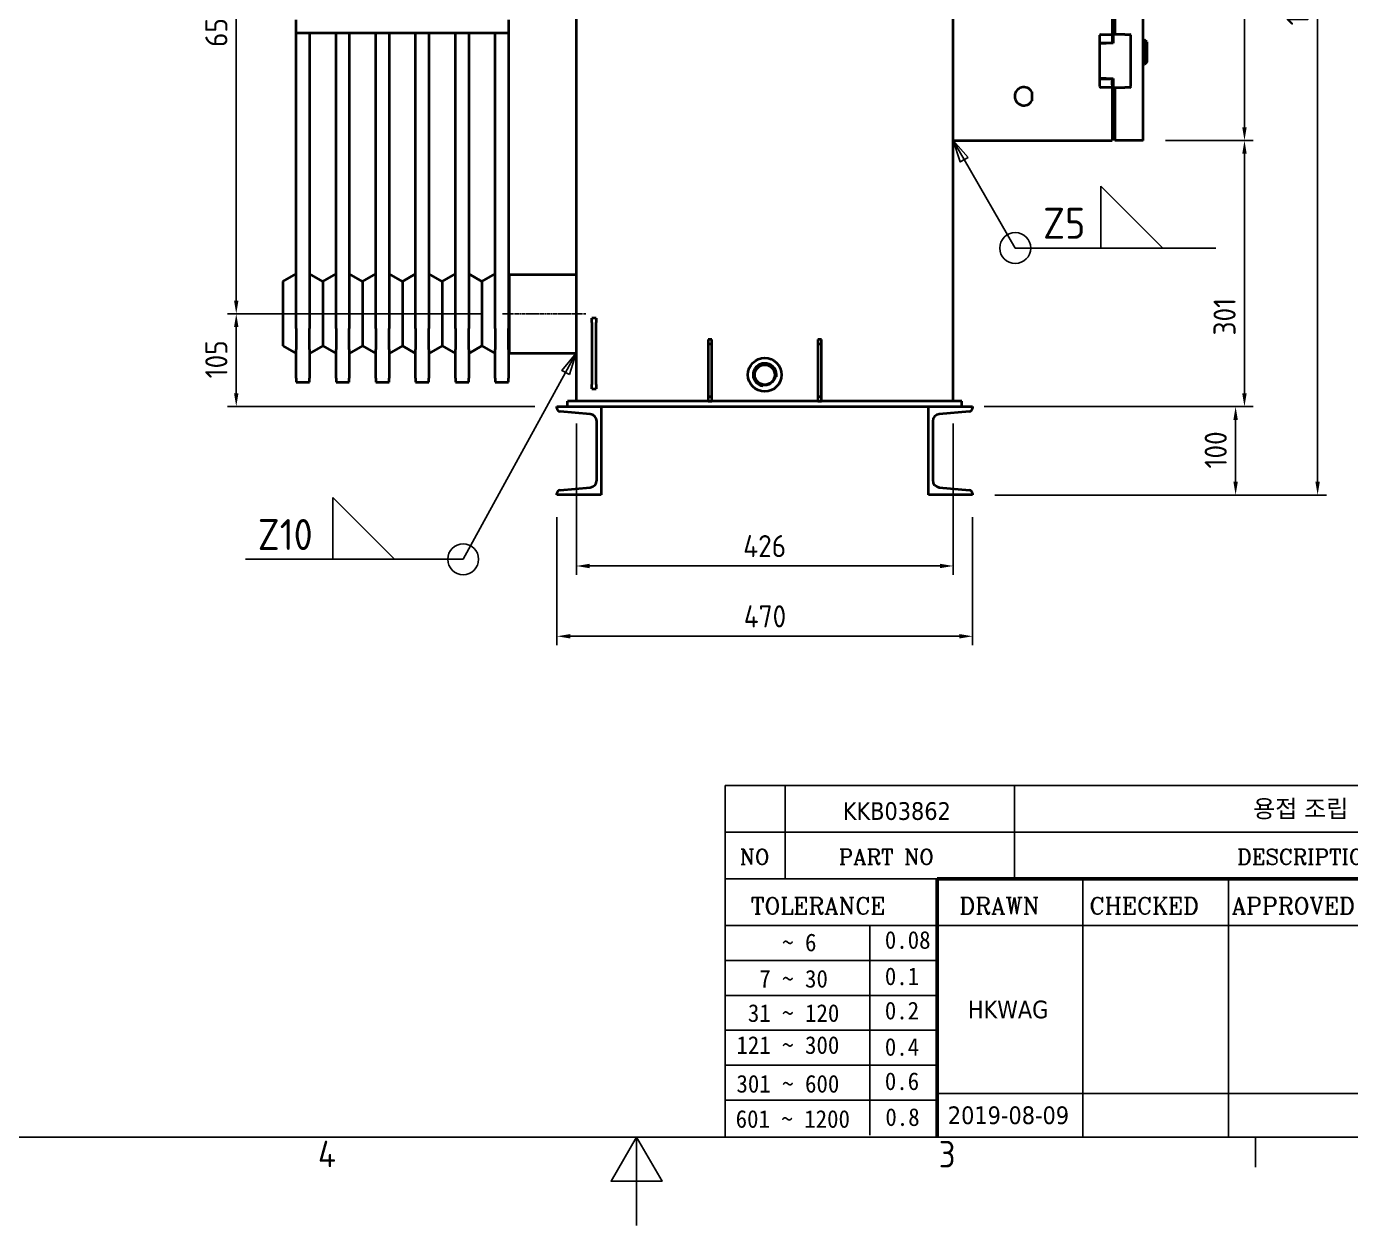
# Model space of a CAD drawing. Header units: millimetres. Extents: x 0 to 4200, y 0 to 2970.
# Drawn here: x 1410 to 2907, y 0 to 1356 of the extents above; entities that cross this region are included whole.
import ezdxf
from ezdxf.enums import TextEntityAlignment as Align

# ---------------------------------------------------------------- set-up
doc = ezdxf.new("R2010")
doc.units = ezdxf.units.MM
doc.header["$LTSCALE"] = 10
doc.linetypes.add('CHAIN', pattern=[0.7087, 0.4724, -0.0591, 0.1181, -0.0591])
doc.layers.get('0').update_dxf_attribs({"color": 3, "lineweight": 25, "true_color": 0x00ff00})
for name, color, linetype, lineweight, true_color in [('가시적인 것(ISO)', 3, 'Continuous', 40, 0x00ff00), ('가시적인 좁은 것(ISO)', 3, 'Continuous', 35, 0x00ff00), ('기호(ISO)', 5, 'Continuous', 25, 0x0000ff), ('제목(ISO)', 5, 'Continuous', 50, 0x0000ff), ('중심선(ISO)', 1, 'Continuous', 25, 0xff0000), ('치수(ISO)', 2, 'Continuous', 25, 0xffff00)]:
    doc.layers.add(name, color=color, linetype=linetype, lineweight=lineweight, true_color=true_color)
doc.layers.add('경계(ISO)', color=7, linetype='Continuous', lineweight=25)
doc.styles.add('HAN_291', font='')
doc.styles.add('RC_284', font='ROMANC.shx')
doc.styles.add('RC_287', font='ROMANC.shx')
doc.styles.add('문자 텍스트_PSTEK_POSCO', font='isocp.shx')
doc.styles.add('치수 텍스트_PSTEK_POSCO', font='isocp.shx')
doc.styles.add('텍스트 스타일198', font='tahoma.ttf')
doc.styles.add('표면거칠기 텍스트_PSTEK_POSCO', font='isocp.shx')
doc.styles.get('HAN_291').set_extended_font_data('GulimChe')
doc.dimstyles.new('치수_PSTEK_POSCO', dxfattribs={"dimscale": 10, "dimtxt": 2.5, "dimasz": 1.5, "dimexe": 1, "dimexo": 2.5, "dimgap": 1, "dimtad": 1, "dimrnd": 1e-08, "dimdsep": 46, "dimtxsty": '치수 텍스트_PSTEK_POSCO', "dimcen": 0.09, "dimdle": 10, "dimclrd": 7, "dimclre": 7, "dimclrt": 2, "dimadec": 1, "dimazin": 2, "dimtfac": 1, "dimtmove": 0, "dimatfit": 3, "dimfxl": 1, "dimtolj": 1, "dimlwd": -1, "dimlwe": -1, "dimarcsym": 0})

# ---------------------------------------------------------------- blocks, each defined once
blk = doc.blocks.new('경계 Default Border')
at = {"layer": '경계(ISO)'}
blk.add_line((280, 10), (280, 6.6), dxfattribs=at)
at = {"layer": '경계(ISO)', "flags": 128}
for points in [[(10, 10), (10, 287), (410, 287), (410, 10), (10, 10)], [(210, 0), (210, 10), (207.11, 5), (212.89, 5), (210, 10)]]:
    blk.add_lwpolyline(points, dxfattribs=at)
at = {"layer": '경계(ISO)', "color": 2, "true_color": 0xffff00, "char_height": 3, "attachment_point": 7, "style": '문자 텍스트_PSTEK_POSCO'}
for s, insert in [('4', (173.97, 6.6)), ('3', (244.17, 6.57))]:
    blk.add_mtext(s, dxfattribs=dict(at, insert=insert))
blk = doc.blocks.new('제목 블록 PSTEK')
at = {"color": 180, "true_color": 0x3f00ff}
for p, q in [((182.48, 11.79), (182.48, 51.57)), ((182.48, 51.57), (372.48, 51.57)), ((189.27, 51.57), (189.27, 41.01)), ((215.22, 41.01), (215.22, 51.57)), ((182.48, 46.29), (372.48, 46.29)), ((182.48, 41.01), (206.45, 41.01)), ((222.94, 11.79), (222.94, 41.01)), ((239.43, 11.79), (239.43, 41.01)), ((182.48, 35.73), (206.45, 35.73)), ((198.86, 12.03), (198.86, 35.73)), ((206.45, 35.73), (372.48, 35.73)), ((182.48, 31.78), (206.45, 31.78)), ((182.48, 27.83), (206.45, 27.83)), ((182.48, 23.88), (206.45, 23.88)), ((182.48, 19.93), (206.45, 19.93)), ((206.45, 16.74), (255.92, 16.74)), ((182.48, 15.98), (206.45, 15.98)), ((182.48, 11.79), (372.48, 11.79))]:
    blk.add_line(p, q, dxfattribs=at)
at = {"color": 7, "lineweight": 50}
for p, q in [((206.45, 11.79), (206.45, 41.01)), ((206.45, 41.01), (372.48, 41.01))]:
    blk.add_line(p, q, dxfattribs=at)
at = {"layer": '제목(ISO)', "lineweight": 18}
blk.add_line((182.48, 35.73), (182.48, 11.79), dxfattribs=at)
at = {"color": 2, "true_color": 0xffff00}
for s, height, style, p in [('NO', 1.742, 'RC_284', (184.14, 42.62)), ('PART NO', 1.742, 'RC_284', (195.34, 42.62)), ('DESCRIPTION', 1.7424, 'RC_284', (240.4, 42.62)), (' TOLERANCE', 1.9, 'RC_287', (184.09, 37.01)), ('DRAWN', 1.9, 'RC_287', (208.98, 37.01)), ('CHECKED', 1.9, 'RC_287', (223.69, 37.01)), ('APPROVED', 1.9, 'RC_287', (239.78, 37.01)), ('    ~ 6', 2, 'HAN_291', (183.77, 32.82)), ('0.08', 2, 'HAN_291', (200.55, 33.1)), ('  7 ~ 30', 2, 'HAN_291', (183.77, 28.71)), ('0.1', 2, 'HAN_291', (200.55, 28.99)), ('0.2', 2, 'HAN_291', (200.55, 25.11)), (' 31 ~ 120', 2, 'HAN_291', (183.77, 24.83)), ('121 ~ 300', 2, 'HAN_291', (183.77, 21.21)), ('0.4', 2, 'HAN_291', (200.55, 21)), ('301 ~ 600', 2, 'HAN_291', (183.77, 16.83)), ('0.6', 2, 'HAN_291', (200.55, 17.12)), ('0.8', 2, 'HAN_291', (200.61, 13.06)), ('601 ~ 1200', 2, 'HAN_291', (183.68, 12.85))]:
    blk.add_text(s, height=height, dxfattribs=dict(at, style=style)).set_placement(p)
at = {"layer": '제목(ISO)', "color": 7, "style": '텍스트 스타일198'}
for tag, p in [('부품_번호_001', (195.8, 47.68)), ('설명_001', (242.18, 47.95)), ("3._Q'TY_001", (312.71, 47.92)), ('4._COLOR_001', (316.19, 48.1)), ('질량\\P3;_001', (348.71, 48.16)), ('1._MODEL_NAME_001', (326.77, 37.52)), ('제목_001', (335.21, 32.12)), ('부품_번호_001', (334.45, 26.81)), ('설계자_001', (209.94, 25.23)), ('프로젝트_001', (278.97, 18.44)), ('시트_크기_001', (260.81, 14.84)), ('프로젝트_002', (270.97, 15.01)), ('작성_날짜_001', (207.67, 13.27)), ('프로젝트_003', (277.83, 11.55))]:
    blk.add_attdef(tag, p, '', height=2, dxfattribs=at)
for tag, p in [('재질', (295.48, 48.93)), ('점검자', (231.18, 26.23)), ('엔지니어링_승인자', (247.67, 26.23)), ('점검_날짜', (231.18, 14.27)), ('엔지니어링_승인_날짜', (247.67, 14.27))]:
    blk.add_attdef(tag, text='', height=2, dxfattribs=at).set_placement(p, align=Align.MIDDLE_CENTER)
blk = doc.blocks.new('*D23')
at = {"layer": 'Defpoints', "color": 0, "transparency": 16777216}
for p in [(2673, 1897.4), (2673, 1227.4), (2787.4, 1227.4)]:
    blk.add_point(p, dxfattribs=at)
at = {"layer": '치수(ISO)', "color": 7, "transparency": 16777216}
for p, q in [((2698, 1897.4), (2797.4, 1897.4)), ((2787.4, 1882.4), (2787.4, 1242.4)), ((2698, 1227.4), (2797.4, 1227.4))]:
    blk.add_line(p, q, dxfattribs=at)
for points in [[(2784.9, 1882.4), (2789.9, 1882.4), (2787.4, 1897.4)], [(2784.9, 1242.4), (2789.9, 1242.4), (2787.4, 1227.4)]]:
    blk.add_solid(points, dxfattribs=at)
at = {"layer": '치수(ISO)', "color": 2, "transparency": 16777216, "insert": (2764.9, 1624.2), "char_height": 25, "attachment_point": 4, "rotation": 90, "style": '치수 텍스트_PSTEK_POSCO'}
blk.add_mtext('\\A1;670', dxfattribs=at)
blk = doc.blocks.new('*D25')
at = {"layer": 'Defpoints', "color": 0, "transparency": 16777216}
for p in [(2673, 1227.4), (2468, 926.4), (2787.4, 926.4)]:
    blk.add_point(p, dxfattribs=at)
at = {"layer": '치수(ISO)', "color": 7, "transparency": 16777216}
for p, q in [((2698, 1227.4), (2797.4, 1227.4)), ((2787.4, 1212.4), (2787.4, 941.4)), ((2493, 926.4), (2797.4, 926.4))]:
    blk.add_line(p, q, dxfattribs=at)
for points in [[(2784.9, 1212.4), (2789.9, 1212.4), (2787.4, 1227.4)], [(2784.9, 941.4), (2789.9, 941.4), (2787.4, 926.4)]]:
    blk.add_solid(points, dxfattribs=at)
at = {"layer": '치수(ISO)', "color": 2, "transparency": 16777216, "insert": (2764.9, 1006.9), "char_height": 25, "attachment_point": 4, "rotation": 90, "style": '치수 텍스트_PSTEK_POSCO'}
blk.add_mtext('\\A1;301', dxfattribs=at)
blk = doc.blocks.new('*D26')
at = {"layer": 'Defpoints', "color": 0, "transparency": 16777216}
for p in [(2468, 926.4), (2777.4, 926.4), (2480, 826.4)]:
    blk.add_point(p, dxfattribs=at)
at = {"layer": '치수(ISO)', "color": 7, "transparency": 16777216}
for p, q in [((2493, 926.4), (2787.4, 926.4)), ((2777.4, 841.4), (2777.4, 911.4)), ((2505, 826.4), (2787.4, 826.4))]:
    blk.add_line(p, q, dxfattribs=at)
for points in [[(2774.9, 911.4), (2779.9, 911.4), (2777.4, 926.4)], [(2774.9, 841.4), (2779.9, 841.4), (2777.4, 826.4)]]:
    blk.add_solid(points, dxfattribs=at)
at = {"layer": '치수(ISO)', "color": 2, "transparency": 16777216, "insert": (2754.9, 856.4), "char_height": 25, "attachment_point": 4, "rotation": 90, "style": '치수 텍스트_PSTEK_POSCO'}
blk.add_mtext('\\A1;100', dxfattribs=at)
blk = doc.blocks.new('*D27')
at = {"layer": 'Defpoints', "color": 0, "transparency": 16777216}
for p in [(2498, 1936.4), (2870.1, 1936.4), (2480, 826.4)]:
    blk.add_point(p, dxfattribs=at)
at = {"layer": '치수(ISO)', "color": 7, "transparency": 16777216}
for p, q in [((2523, 1936.4), (2880.1, 1936.4)), ((2870.1, 841.4), (2870.1, 1921.4)), ((2505, 826.4), (2880.1, 826.4))]:
    blk.add_line(p, q, dxfattribs=at)
for points in [[(2867.6, 1921.4), (2872.6, 1921.4), (2870.1, 1936.4)], [(2867.6, 841.4), (2872.6, 841.4), (2870.1, 826.4)]]:
    blk.add_solid(points, dxfattribs=at)
at = {"layer": '치수(ISO)', "color": 2, "transparency": 16777216, "insert": (2847.6, 1357.7), "char_height": 25, "attachment_point": 4, "rotation": 90, "style": '치수 텍스트_PSTEK_POSCO'}
blk.add_mtext('\\A1;1110', dxfattribs=at)
blk = doc.blocks.new('*D33')
at = {"layer": 'Defpoints', "color": 0, "transparency": 16777216}
for p in [(2032, 932.4), (2458, 932.4), (2458, 746.1)]:
    blk.add_point(p, dxfattribs=at)
at = {"layer": '치수(ISO)', "color": 7, "transparency": 16777216}
for p, q in [((2032, 907.4), (2032, 736.1)), ((2458, 907.4), (2458, 736.1)), ((2047, 746.1), (2443, 746.1))]:
    blk.add_line(p, q, dxfattribs=at)
for points in [[(2047, 748.6), (2047, 743.6), (2032, 746.1)], [(2443, 748.6), (2443, 743.6), (2458, 746.1)]]:
    blk.add_solid(points, dxfattribs=at)
at = {"layer": '치수(ISO)', "color": 2, "transparency": 16777216, "insert": (2220.6, 768.6), "char_height": 25, "attachment_point": 4, "style": '치수 텍스트_PSTEK_POSCO'}
blk.add_mtext('\\A1;426', dxfattribs=at)
blk = doc.blocks.new('*D34')
at = {"layer": 'Defpoints', "color": 0, "transparency": 16777216}
for p in [(2010, 826.4), (2480, 826.4), (2480, 666.6)]:
    blk.add_point(p, dxfattribs=at)
at = {"layer": '치수(ISO)', "color": 7, "transparency": 16777216}
for p, q in [((2010, 801.4), (2010, 656.6)), ((2480, 801.4), (2480, 656.6)), ((2025, 666.6), (2465, 666.6))]:
    blk.add_line(p, q, dxfattribs=at)
for points in [[(2025, 669.1), (2025, 664.1), (2010, 666.6)], [(2465, 669.1), (2465, 664.1), (2480, 666.6)]]:
    blk.add_solid(points, dxfattribs=at)
at = {"layer": '치수(ISO)', "color": 2, "transparency": 16777216, "insert": (2221.2, 689.1), "char_height": 25, "attachment_point": 4, "style": '치수 텍스트_PSTEK_POSCO'}
blk.add_mtext('\\A1;470', dxfattribs=at)
blk = doc.blocks.new('*D35')
at = {"layer": 'Defpoints', "color": 0, "transparency": 16777216}
for p in [(1647.3, 1031.4), (1948.4, 1031.4), (2010, 926.4)]:
    blk.add_point(p, dxfattribs=at)
at = {"layer": '치수(ISO)', "color": 7, "transparency": 16777216}
for p, q in [((1923.4, 1031.4), (1637.3, 1031.4)), ((1647.3, 941.4), (1647.3, 1016.4)), ((1985, 926.4), (1637.3, 926.4))]:
    blk.add_line(p, q, dxfattribs=at)
for points in [[(1644.8, 1016.4), (1649.8, 1016.4), (1647.3, 1031.4)], [(1644.8, 941.4), (1649.8, 941.4), (1647.3, 926.4)]]:
    blk.add_solid(points, dxfattribs=at)
at = {"layer": '치수(ISO)', "color": 2, "transparency": 16777216, "insert": (1624.8, 958.4), "char_height": 25, "attachment_point": 4, "rotation": 90, "style": '치수 텍스트_PSTEK_POSCO'}
blk.add_mtext('\\A1;105', dxfattribs=at)
blk = doc.blocks.new('*D36')
at = {"layer": 'Defpoints', "color": 0, "transparency": 16777216}
for p in [(1647.3, 1681.4), (1948.4, 1681.4), (1948.4, 1031.4)]:
    blk.add_point(p, dxfattribs=at)
at = {"layer": '치수(ISO)', "color": 7, "transparency": 16777216}
for p, q in [((1923.4, 1681.4), (1637.3, 1681.4)), ((1647.3, 1046.4), (1647.3, 1666.4)), ((1923.4, 1031.4), (1637.3, 1031.4))]:
    blk.add_line(p, q, dxfattribs=at)
for points in [[(1644.8, 1666.4), (1649.8, 1666.4), (1647.3, 1681.4)], [(1644.8, 1046.4), (1649.8, 1046.4), (1647.3, 1031.4)]]:
    blk.add_solid(points, dxfattribs=at)
at = {"layer": '치수(ISO)', "color": 2, "transparency": 16777216, "insert": (1624.8, 1333.2), "char_height": 25, "attachment_point": 4, "rotation": 90, "style": '치수 텍스트_PSTEK_POSCO'}
blk.add_mtext('\\A1;650', dxfattribs=at)
blk = doc.blocks.new('용접 기호 식별자1')
at = {"layer": '기호(ISO)', "color": 7}
for p, q in [((203.18, 98.69), (201.54, 96.74)), ((201.98, 96.5), (203.18, 98.69)), ((202.42, 96.26), (203.18, 98.69)), ((201.98, 96.5), (190.39, 75.37)), ((201.54, 96.74), (202.42, 96.26)), ((190.39, 75.37), (165.76, 75.37))]:
    blk.add_line(p, q, dxfattribs=at)
at = {"layer": '기호(ISO)'}
for p, q in [((182.64, 75.37), (175.64, 82.37)), ((175.64, 82.37), (175.64, 75.37)), ((175.64, 75.37), (182.64, 75.37))]:
    blk.add_line(p, q, dxfattribs=at)
at = {"layer": '기호(ISO)', "color": 7, "flags": 128}
blk.add_lwpolyline([(202.42, 96.26), (203.18, 98.69), (201.54, 96.74), (202.42, 96.26)], dxfattribs=at)
at = {"layer": '기호(ISO)'}
blk.add_circle((190.39, 75.37), 1.75, dxfattribs=at)
at = {"layer": '기호(ISO)', "color": 7}
blk.add_solid([(202.42, 96.26), (203.18, 98.69), (201.54, 96.74), (202.42, 96.26)], dxfattribs=at)
at = {"layer": '기호(ISO)', "color": 7, "insert": (167.16, 76.42), "char_height": 3.5, "attachment_point": 7, "style": '표면거칠기 텍스트_PSTEK_POSCO'}
blk.add_mtext('Z10', dxfattribs=at)
blk = doc.blocks.new('용접 기호 식별자2')
at = {"layer": '기호(ISO)', "color": 7}
for p, q in [((247.05, 120.58), (245.8, 122.74)), ((247.48, 120.83), (245.8, 122.74)), ((245.8, 122.74), (246.61, 120.33)), ((246.61, 120.33), (247.48, 120.83)), ((247.05, 120.58), (252.82, 110.58)), ((252.82, 110.58), (275.51, 110.58))]:
    blk.add_line(p, q, dxfattribs=at)
at = {"layer": '기호(ISO)'}
for p, q in [((269.51, 110.58), (262.51, 117.58)), ((262.51, 117.58), (262.51, 110.58)), ((262.51, 110.58), (269.51, 110.58))]:
    blk.add_line(p, q, dxfattribs=at)
at = {"layer": '기호(ISO)', "color": 7, "flags": 128}
blk.add_lwpolyline([(247.48, 120.83), (245.8, 122.74), (246.61, 120.33), (247.48, 120.83)], dxfattribs=at)
at = {"layer": '기호(ISO)'}
blk.add_circle((252.82, 110.58), 1.75, dxfattribs=at)
at = {"layer": '기호(ISO)', "color": 7}
blk.add_solid([(247.48, 120.83), (245.8, 122.74), (246.61, 120.33), (247.48, 120.83)], dxfattribs=at)
at = {"layer": '기호(ISO)', "color": 7, "insert": (255.97, 111.63), "char_height": 3.5, "attachment_point": 7, "style": '표면거칠기 텍스트_PSTEK_POSCO'}
blk.add_mtext('Z5', dxfattribs=at)

msp = doc.modelspace()

# ---------------------------------------------------------------- linework, layer by layer
at = {"layer": '가시적인 것(ISO)'}
for p, q in [((2672.955, 1227.435), (2672.955, 1897.435)), ((2637.955, 1778.435), (2637.955, 1346.435)), ((2640.955, 1777.435), (2640.955, 1347.435)), ((1715.155, 1348.935), (1715.155, 1363.935)), ((1955.155, 1363.935), (1955.155, 1348.935)), ((2031.955, 932.435), (2031.955, 1371.435)), ((2457.955, 932.435), (2457.955, 1371.435)), ((1715.155, 1014.708), (1715.155, 1348.935)), ((1955.155, 1348.935), (1715.155, 1348.935)), ((1730.155, 1348.935), (1730.155, 1014.708)), ((1760.155, 1014.708), (1760.155, 1348.935)), ((1775.155, 1348.935), (1775.155, 1014.708)), ((1805.155, 1014.708), (1805.155, 1348.935)), ((1820.155, 1348.935), (1820.155, 1014.708)), ((1850.155, 1014.708), (1850.155, 1348.935)), ((1865.155, 1348.935), (1865.155, 1014.708)), ((1895.155, 1014.708), (1895.155, 1348.935)), ((1910.155, 1348.935), (1910.155, 1014.708)), ((1940.155, 1014.708), (1940.155, 1348.935)), ((1955.155, 1348.935), (1955.155, 1014.708)), ((2623.955, 1337.585), (2623.955, 1346.435)), ((2637.955, 1337.585), (2623.955, 1337.585)), ((2623.955, 1337.435), (2623.955, 1337.585)), ((2623.955, 1337.435), (2630.955, 1337.435)), ((2623.955, 1297.435), (2623.955, 1337.435)), ((2638.955, 1337.435), (2630.955, 1337.435)), ((2637.955, 1346.435), (2637.955, 1337.585)), ((2637.955, 1337.585), (2637.955, 1337.435)), ((2638.955, 1346.435), (2638.955, 1337.435)), ((2651.955, 1347.435), (2639.955, 1347.435)), ((2651.955, 1347.435), (2657.955, 1347.435)), ((2658.955, 1288.435), (2658.955, 1346.435)), ((2672.955, 1341.435), (2674.455, 1341.435)), ((2674.455, 1313.435), (2674.455, 1341.435)), ((2676.955, 1338.935), (2674.455, 1341.435)), ((2676.955, 1338.935), (2676.955, 1315.935)), ((2672.955, 1313.435), (2674.455, 1313.435)), ((2676.955, 1315.935), (2674.455, 1313.435)), ((2623.955, 1297.285), (2623.955, 1297.435)), ((2630.955, 1297.435), (2623.955, 1297.435)), ((2623.955, 1297.285), (2637.955, 1297.285)), ((2623.955, 1288.435), (2623.955, 1297.285)), ((2630.955, 1297.435), (2638.955, 1297.435)), ((2637.955, 1297.435), (2637.955, 1297.285)), ((2637.955, 1297.285), (2637.955, 1294.435)), ((2637.955, 1294.435), (2637.955, 1290.435)), ((2637.955, 1290.435), (2637.955, 1288.435)), ((2637.955, 1288.435), (2637.955, 1227.435)), ((2638.955, 1297.435), (2638.955, 1288.435)), ((2546.955, 1282.647), (2546.955, 1272.224)), ((2639.955, 1287.435), (2651.955, 1287.435)), ((2640.955, 1287.435), (2640.955, 1227.435)), ((2657.955, 1287.435), (2651.955, 1287.435)), ((2637.955, 1262.435), (2640.955, 1262.435)), ((2457.955, 1227.435), (2637.955, 1227.435)), ((2672.955, 1227.435), (2640.955, 1227.435)), ((1700.155, 1067.775), (1715.155, 1076.435)), ((1700.155, 1067.775), (1700.155, 995.095)), ((1745.155, 1067.775), (1730.155, 1076.435)), ((1745.155, 1067.775), (1760.155, 1076.435)), ((1745.155, 1067.775), (1745.155, 995.095)), ((1790.155, 1067.775), (1775.155, 1076.435)), ((1790.155, 1067.775), (1805.155, 1076.435)), ((1790.155, 1067.775), (1790.155, 995.095)), ((1835.155, 1067.775), (1820.155, 1076.435)), ((1835.155, 1067.775), (1850.155, 1076.435)), ((1835.155, 1067.775), (1835.155, 995.095)), ((1880.155, 1067.775), (1865.155, 1076.435)), ((1880.155, 1067.775), (1895.155, 1076.435)), ((1880.155, 1067.775), (1880.155, 995.095)), ((1925.155, 1067.775), (1910.155, 1076.435)), ((1925.155, 1067.775), (1940.155, 1076.435)), ((1925.155, 1067.775), (1925.155, 995.095)), ((1955.935, 1075.985), (1955.155, 1076.435)), ((1955.935, 1075.985), (1955.935, 986.885)), ((1955.935, 1075.985), (2031.955, 1075.985)), ((2049.455, 1021.435), (2049.455, 1026.435)), ((2054.455, 1026.435), (2049.455, 1026.435)), ((2049.455, 1021.435), (2049.455, 951.435)), ((2054.455, 1026.435), (2054.455, 1021.435)), ((2054.455, 951.435), (2054.455, 1021.435)), ((1715.155, 1014.708), (1715.155, 990.865)), ((1730.155, 990.865), (1730.155, 1014.708)), ((1760.155, 1014.708), (1760.155, 990.865)), ((1775.155, 990.865), (1775.155, 1014.708)), ((1805.155, 1014.708), (1805.155, 990.865)), ((1820.155, 990.865), (1820.155, 1014.708)), ((1850.155, 1014.708), (1850.155, 990.865)), ((1865.155, 990.865), (1865.155, 1014.708)), ((1895.155, 1014.708), (1895.155, 990.865)), ((1910.155, 990.865), (1910.155, 1014.708)), ((1940.155, 1014.708), (1940.155, 990.865)), ((1955.155, 990.865), (1955.155, 1014.708)), ((1700.155, 995.095), (1715.155, 986.435)), ((1715.155, 958.563), (1715.155, 990.865)), ((1745.155, 995.095), (1730.155, 986.435)), ((1730.155, 990.865), (1730.155, 958.563)), ((1745.155, 995.095), (1760.155, 986.435)), ((1760.155, 958.563), (1760.155, 990.865)), ((1790.155, 995.095), (1775.155, 986.435)), ((1775.155, 990.865), (1775.155, 958.563)), ((1790.155, 995.095), (1805.155, 986.435)), ((1805.155, 958.563), (1805.155, 990.865)), ((1835.155, 995.095), (1820.155, 986.435)), ((1820.155, 990.865), (1820.155, 958.563)), ((1835.155, 995.095), (1850.155, 986.435)), ((1850.155, 958.563), (1850.155, 990.865)), ((1880.155, 995.095), (1865.155, 986.435)), ((1865.155, 990.865), (1865.155, 958.563)), ((1880.155, 995.095), (1895.155, 986.435)), ((1895.155, 958.563), (1895.155, 990.865)), ((1925.155, 995.095), (1910.155, 986.435)), ((1910.155, 990.865), (1910.155, 958.563)), ((1925.155, 995.095), (1940.155, 986.435)), ((1940.155, 958.563), (1940.155, 990.865)), ((1955.155, 990.865), (1955.155, 958.563)), ((2180.955, 1002.435), (2180.955, 997.435)), ((2184.955, 1002.435), (2180.955, 1002.435)), ((2180.955, 997.435), (2184.955, 997.435)), ((2180.955, 997.435), (2180.955, 937.435)), ((2184.955, 997.435), (2184.955, 1002.435)), ((2184.955, 937.435), (2184.955, 997.435)), ((2304.955, 1002.435), (2304.955, 997.435)), ((2308.955, 1002.435), (2304.955, 1002.435)), ((2304.955, 997.435), (2308.955, 997.435)), ((2304.955, 997.435), (2304.955, 937.435)), ((2308.955, 997.435), (2308.955, 1002.435)), ((2308.955, 937.435), (2308.955, 997.435)), ((1955.935, 986.885), (1955.155, 986.435)), ((1955.935, 986.885), (2031.955, 986.885)), ((1715.155, 958.563), (1715.155, 953.935)), ((1730.155, 953.935), (1730.155, 958.563)), ((1760.155, 958.563), (1760.155, 953.935)), ((1775.155, 953.935), (1775.155, 958.563)), ((1805.155, 958.563), (1805.155, 953.935)), ((1820.155, 953.935), (1820.155, 958.563)), ((1850.155, 958.563), (1850.155, 953.935)), ((1865.155, 953.935), (1865.155, 958.563)), ((1895.155, 958.563), (1895.155, 953.935)), ((1910.155, 953.935), (1910.155, 958.563)), ((1940.155, 958.563), (1940.155, 953.935)), ((1955.155, 953.935), (1955.155, 958.563)), ((1715.155, 953.935), (1730.155, 953.935)), ((1760.155, 953.935), (1775.155, 953.935)), ((1805.155, 953.935), (1820.155, 953.935)), ((1850.155, 953.935), (1865.155, 953.935)), ((1895.155, 953.935), (1910.155, 953.935)), ((1940.155, 953.935), (1955.155, 953.935)), ((2049.455, 946.435), (2049.455, 951.435)), ((2049.455, 946.435), (2054.455, 946.435)), ((2054.455, 951.435), (2054.455, 946.435)), ((2180.955, 932.435), (2021.955, 932.435)), ((2021.955, 926.435), (2021.955, 932.435)), ((2184.955, 937.435), (2180.955, 937.435)), ((2180.955, 937.435), (2180.955, 932.435)), ((2180.955, 932.435), (2184.955, 932.435)), ((2184.955, 932.435), (2184.955, 937.435)), ((2304.955, 932.435), (2184.955, 932.435)), ((2308.955, 937.435), (2304.955, 937.435)), ((2304.955, 937.435), (2304.955, 932.435)), ((2304.955, 932.435), (2308.955, 932.435)), ((2308.955, 932.435), (2308.955, 937.435)), ((2467.955, 932.435), (2308.955, 932.435)), ((2467.955, 926.435), (2467.955, 932.435)), ((2009.955, 924.788), (2009.955, 926.435)), ((2009.955, 926.435), (2059.955, 926.435)), ((2047.653, 917.824), (2013.607, 920.803)), ((2059.955, 926.435), (2429.955, 926.435)), ((2059.955, 926.435), (2059.955, 826.435)), ((2429.955, 826.435), (2429.955, 926.435)), ((2429.955, 926.435), (2479.955, 926.435)), ((2476.304, 920.803), (2442.258, 917.824)), ((2479.955, 926.435), (2479.955, 924.788)), ((2054.955, 843.015), (2054.955, 909.855)), ((2434.955, 909.855), (2434.955, 843.015)), ((2009.955, 826.435), (2009.955, 828.082)), ((2059.955, 826.435), (2009.955, 826.435)), ((2013.607, 832.067), (2047.653, 835.046)), ((2479.955, 826.435), (2429.955, 826.435)), ((2442.258, 835.046), (2476.304, 832.067)), ((2479.955, 828.082), (2479.955, 826.435))]:
    msp.add_line(p, q, dxfattribs=at)
for radius in [19, 11.833, 11.45, 11.315]:
    msp.add_circle((2244.955, 962.435), radius, dxfattribs=at)
for centre, radius, start, end in [((2624.955, 1346.435), 1, 90, 180), ((2636.955, 1346.435), 1, 0, 90), ((2639.955, 1346.435), 1, 90, 180), ((2657.955, 1346.435), 1, 0, 90), ((2537.955, 1277.435), 10.4, 30.073348, 329.926652), ((2624.955, 1288.435), 1, 180, 270), ((2636.955, 1288.435), 1, 270, 0), ((2639.955, 1288.435), 1, 180, 270), ((2657.955, 1288.435), 1, 270, 0), ((2013.955, 924.788), 4, 180, 265), ((2046.955, 909.855), 8, 0, 85), ((2442.955, 909.855), 8, 95, 180), ((2475.955, 924.788), 4, 275, 0), ((2046.955, 843.015), 8, 275, 0), ((2442.955, 843.015), 8, 180, 265), ((2013.955, 828.082), 4, 95, 180), ((2475.955, 828.082), 4, 0, 85)]:
    msp.add_arc(centre, radius, start, end, dxfattribs=at)
for points, knots in [([(2624.955, 1347.435), (2624.967, 1347.435), (2624.985, 1347.435), (2625.043, 1347.435), (2625.047, 1347.435), (2625.051, 1347.435), (2625.055, 1347.435), (2625.117, 1347.435), (2625.207, 1347.435), (2625.325, 1347.435), (2625.341, 1347.435), (2625.358, 1347.435), (2625.377, 1347.435), (2625.488, 1347.435), (2625.621, 1347.435), (2625.774, 1347.435), (2625.825, 1347.435), (2625.877, 1347.435), (2625.933, 1347.435), (2626.16, 1347.435), (2626.42, 1347.435), (2626.713, 1347.435), (2626.969, 1347.435), (2627.246, 1347.435), (2627.543, 1347.435), (2627.586, 1347.435), (2627.63, 1347.435), (2627.672, 1347.435), (2627.969, 1347.435), (2628.28, 1347.435), (2628.606, 1347.435), (2628.653, 1347.435), (2628.702, 1347.435), (2628.747, 1347.435), (2629.086, 1347.435), (2629.434, 1347.435), (2629.792, 1347.435), (2629.816, 1347.435), (2629.841, 1347.435), (2629.864, 1347.435), (2630.224, 1347.435), (2630.589, 1347.435), (2630.955, 1347.435)], [0, 0, 0, 0, 0.05859375, 0.05859375, 0.05859375, 0.0625, 0.0625, 0.0625, 0.1171875, 0.1171875, 0.1171875, 0.125, 0.125, 0.125, 0.171875, 0.171875, 0.171875, 0.1875, 0.1875, 0.1875, 0.25, 0.25, 0.25, 0.3046875, 0.3046875, 0.3046875, 0.3125, 0.3125, 0.3125, 0.3671875, 0.3671875, 0.3671875, 0.375, 0.375, 0.375, 0.43359375, 0.43359375, 0.43359375, 0.4375, 0.4375, 0.4375, 0.5, 0.5, 0.5, 0.5]), ([(2630.955, 1347.435), (2631.299, 1347.435), (2631.64, 1347.435), (2631.979, 1347.435), (2632.002, 1347.435), (2632.023, 1347.435), (2632.047, 1347.435), (2632.382, 1347.435), (2632.708, 1347.435), (2633.028, 1347.435), (2633.073, 1347.435), (2633.117, 1347.435), (2633.164, 1347.435), (2633.446, 1347.435), (2633.719, 1347.435), (2633.98, 1347.435), (2634.068, 1347.435), (2634.152, 1347.435), (2634.239, 1347.435), (2634.585, 1347.435), (2634.905, 1347.435), (2635.198, 1347.435), (2635.454, 1347.435), (2635.685, 1347.435), (2635.891, 1347.435), (2635.92, 1347.435), (2635.95, 1347.435), (2635.977, 1347.435), (2636.171, 1347.435), (2636.338, 1347.435), (2636.476, 1347.435), (2636.496, 1347.435), (2636.516, 1347.435), (2636.534, 1347.435), (2636.668, 1347.435), (2636.771, 1347.435), (2636.841, 1347.435), (2636.846, 1347.435), (2636.851, 1347.435), (2636.855, 1347.435), (2636.922, 1347.435), (2636.942, 1347.435), (2636.955, 1347.435)], [0.5, 0.5, 0.5, 0.5, 0.55859375, 0.55859375, 0.55859375, 0.5625, 0.5625, 0.5625, 0.6171875, 0.6171875, 0.6171875, 0.625, 0.625, 0.625, 0.671875, 0.671875, 0.671875, 0.6875, 0.6875, 0.6875, 0.75, 0.75, 0.75, 0.8046875, 0.8046875, 0.8046875, 0.8125, 0.8125, 0.8125, 0.8671875, 0.8671875, 0.8671875, 0.875, 0.875, 0.875, 0.93359375, 0.93359375, 0.93359375, 0.9375, 0.9375, 0.9375, 1, 1, 1, 1]), ([(2637.955, 1290.435), (2637.949, 1290.455), (2637.94, 1290.486), (2637.886, 1290.69), (2637.847, 1290.844), (2637.775, 1291.198), (2637.735, 1291.422), (2637.679, 1291.914), (2637.664, 1292.182), (2637.664, 1292.688), (2637.679, 1292.956), (2637.735, 1293.448), (2637.775, 1293.672), (2637.847, 1294.026), (2637.886, 1294.18), (2637.94, 1294.384), (2637.949, 1294.415), (2637.955, 1294.435)], [-0.909540528, -0.909540528, -0.909540528, -0.909540528, -0.833754696, -0.833754696, -0.757968865, -0.757968865, -0.682164608, -0.682164608, -0.606360352, -0.606360352, -0.530556096, -0.530556096, -0.454751839, -0.454751839, -0.378966008, -0.378966008, -0.303180176, -0.303180176, -0.303180176, -0.303180176]), ([(2636.955, 1287.435), (2636.944, 1287.435), (2636.926, 1287.435), (2636.867, 1287.435), (2636.863, 1287.435), (2636.86, 1287.435), (2636.855, 1287.435), (2636.793, 1287.435), (2636.704, 1287.435), (2636.586, 1287.435), (2636.569, 1287.435), (2636.553, 1287.435), (2636.534, 1287.435), (2636.422, 1287.435), (2636.29, 1287.435), (2636.137, 1287.435), (2636.086, 1287.435), (2636.034, 1287.435), (2635.977, 1287.435), (2635.751, 1287.435), (2635.491, 1287.435), (2635.198, 1287.435), (2634.942, 1287.435), (2634.665, 1287.435), (2634.367, 1287.435), (2634.325, 1287.435), (2634.281, 1287.435), (2634.239, 1287.435), (2633.942, 1287.435), (2633.631, 1287.435), (2633.305, 1287.435), (2633.258, 1287.435), (2633.209, 1287.435), (2633.164, 1287.435), (2632.825, 1287.435), (2632.477, 1287.435), (2632.119, 1287.435), (2632.095, 1287.435), (2632.07, 1287.435), (2632.047, 1287.435), (2631.687, 1287.435), (2631.322, 1287.435), (2630.955, 1287.435), (2630.612, 1287.435), (2630.27, 1287.435), (2629.931, 1287.435), (2629.909, 1287.435), (2629.887, 1287.435), (2629.864, 1287.435), (2629.529, 1287.435), (2629.202, 1287.435), (2628.883, 1287.435), (2628.837, 1287.435), (2628.794, 1287.435), (2628.747, 1287.435), (2628.464, 1287.435), (2628.192, 1287.435), (2627.93, 1287.435), (2627.843, 1287.435), (2627.759, 1287.435), (2627.672, 1287.435), (2627.326, 1287.435), (2627.005, 1287.435), (2626.713, 1287.435), (2626.457, 1287.435), (2626.226, 1287.435), (2626.02, 1287.435), (2625.991, 1287.435), (2625.961, 1287.435), (2625.933, 1287.435), (2625.739, 1287.435), (2625.573, 1287.435), (2625.434, 1287.435), (2625.415, 1287.435), (2625.394, 1287.435), (2625.377, 1287.435), (2625.242, 1287.435), (2625.14, 1287.435), (2625.069, 1287.435), (2625.064, 1287.435), (2625.06, 1287.435), (2625.055, 1287.435), (2624.989, 1287.435), (2624.969, 1287.435), (2624.955, 1287.435)], [0, 0, 0, 0, 0.05859375, 0.05859375, 0.05859375, 0.0625, 0.0625, 0.0625, 0.1171875, 0.1171875, 0.1171875, 0.125, 0.125, 0.125, 0.171875, 0.171875, 0.171875, 0.1875, 0.1875, 0.1875, 0.25, 0.25, 0.25, 0.3046875, 0.3046875, 0.3046875, 0.3125, 0.3125, 0.3125, 0.3671875, 0.3671875, 0.3671875, 0.375, 0.375, 0.375, 0.43359375, 0.43359375, 0.43359375, 0.4375, 0.4375, 0.4375, 0.5, 0.5, 0.5, 0.55859375, 0.55859375, 0.55859375, 0.5625, 0.5625, 0.5625, 0.6171875, 0.6171875, 0.6171875, 0.625, 0.625, 0.625, 0.671875, 0.671875, 0.671875, 0.6875, 0.6875, 0.6875, 0.75, 0.75, 0.75, 0.8046875, 0.8046875, 0.8046875, 0.8125, 0.8125, 0.8125, 0.8671875, 0.8671875, 0.8671875, 0.875, 0.875, 0.875, 0.93359375, 0.93359375, 0.93359375, 0.9375, 0.9375, 0.9375, 1, 1, 1, 1])]:
    msp.add_open_spline(points, degree=3, knots=knots, dxfattribs=at)
at = {"layer": '가시적인 좁은 것(ISO)'}
msp.add_arc((2244.955, 962.435), 13.285, 350, 260, dxfattribs=at)
at = {"layer": '중심선(ISO)', "linetype": 'CHAIN'}
msp.add_line((1948.435, 1031.435), (2042.655, 1031.435), dxfattribs=at)

# ---------------------------------------------------------------- block references
at = {"xscale": 10, "yscale": 10, "zscale": 10}
msp.add_blockref('경계 Default Border', (0, 0), dxfattribs=at)
ref = msp.add_blockref('제목 블록 PSTEK', (375.242, -17.91), dxfattribs=dict(xscale=10, yscale=10, zscale=10))
ref.add_attrib('설계자_001', 'HKWAG', (2474.638, 234.435), dxfattribs={"layer": '제목(ISO)', "color": 7, "height": 20, "style": '텍스트 스타일198'})
ref.add_attrib('작성_날짜_001', '2019-08-09', (2451.979, 114.75), dxfattribs={"layer": '제목(ISO)', "color": 7, "height": 20, "style": '텍스트 스타일198'})
ref.add_attrib('설명_001', '용접 조립', (2797.043, 461.568), dxfattribs={"layer": '제목(ISO)', "color": 7, "height": 20, "style": '텍스트 스타일198'})
ref.add_attrib('부품_번호_001', 'KKB03862', (2333.193, 458.89), dxfattribs={"layer": '제목(ISO)', "color": 7, "height": 20, "style": '텍스트 스타일198'})
at = {"layer": '기호(ISO)', "xscale": 10, "yscale": 10, "zscale": 10}
for name in ['용접 기호 식별자2', '용접 기호 식별자1']:
    msp.add_blockref(name, (0, 0), dxfattribs=at)

# ---------------------------------------------------------------- dimensions: what is measured, and where the dimension line sits
at = {"layer": '치수(ISO)', "color": 7}
for base, p1, p2, angle, picture, middle in [((2870.099, 1936.435), (2479.955, 826.435), (2497.955, 1936.435), 90, '*D27', (2870.099, 1381.435)), ((2787.41, 1227.435), (2672.955, 1897.435), (2672.955, 1227.435), 270, '*D23', (2787.41, 1647.435)), ((1647.305, 1681.435), (1948.435, 1031.435), (1948.435, 1681.435), 90, '*D36', (1647.305, 1356.435)), ((2787.41, 926.435), (2672.955, 1227.435), (2467.955, 926.435), 90, '*D25', (2787.41, 1026.935)), ((1647.305, 1031.435), (2009.955, 926.435), (1948.435, 1031.435), 270, '*D35', (1647.305, 978.935)), ((2777.41, 926.435), (2479.955, 826.435), (2467.955, 926.435), 90, '*D26', (2777.41, 876.435)), ((2479.955, 666.561), (2009.955, 826.435), (2479.955, 826.435), 180, '*D34', (2244.955, 666.561))]:
    dim = msp.add_linear_dim(base=base, p1=p1, p2=p2, angle=angle, dimstyle='치수_PSTEK_POSCO', override={"dimdec": 2, "dimtp": 0, "dimtm": 0, "dimtdec": 2, "dimtofl": 0, "dimatfit": 1}, dxfattribs=at)
    dim.commit()
    dim.dimension.update_dxf_attribs({"geometry": picture, "text_midpoint": middle, "dimtype": 160})
dim = msp.add_linear_dim(base=(2457.955, 746.08), p1=(2031.955, 932.435), p2=(2457.955, 932.435), dimstyle='치수_PSTEK_POSCO', override={"dimdec": 2, "dimtp": 0, "dimtm": 0, "dimtdec": 2, "dimtofl": 0, "dimatfit": 1}, dxfattribs=at)
dim.commit()
dim.dimension.update_dxf_attribs({"geometry": '*D33', "text_midpoint": (2244.955, 746.08), "dimtype": 160})

doc.saveas('drawing.dxf')
